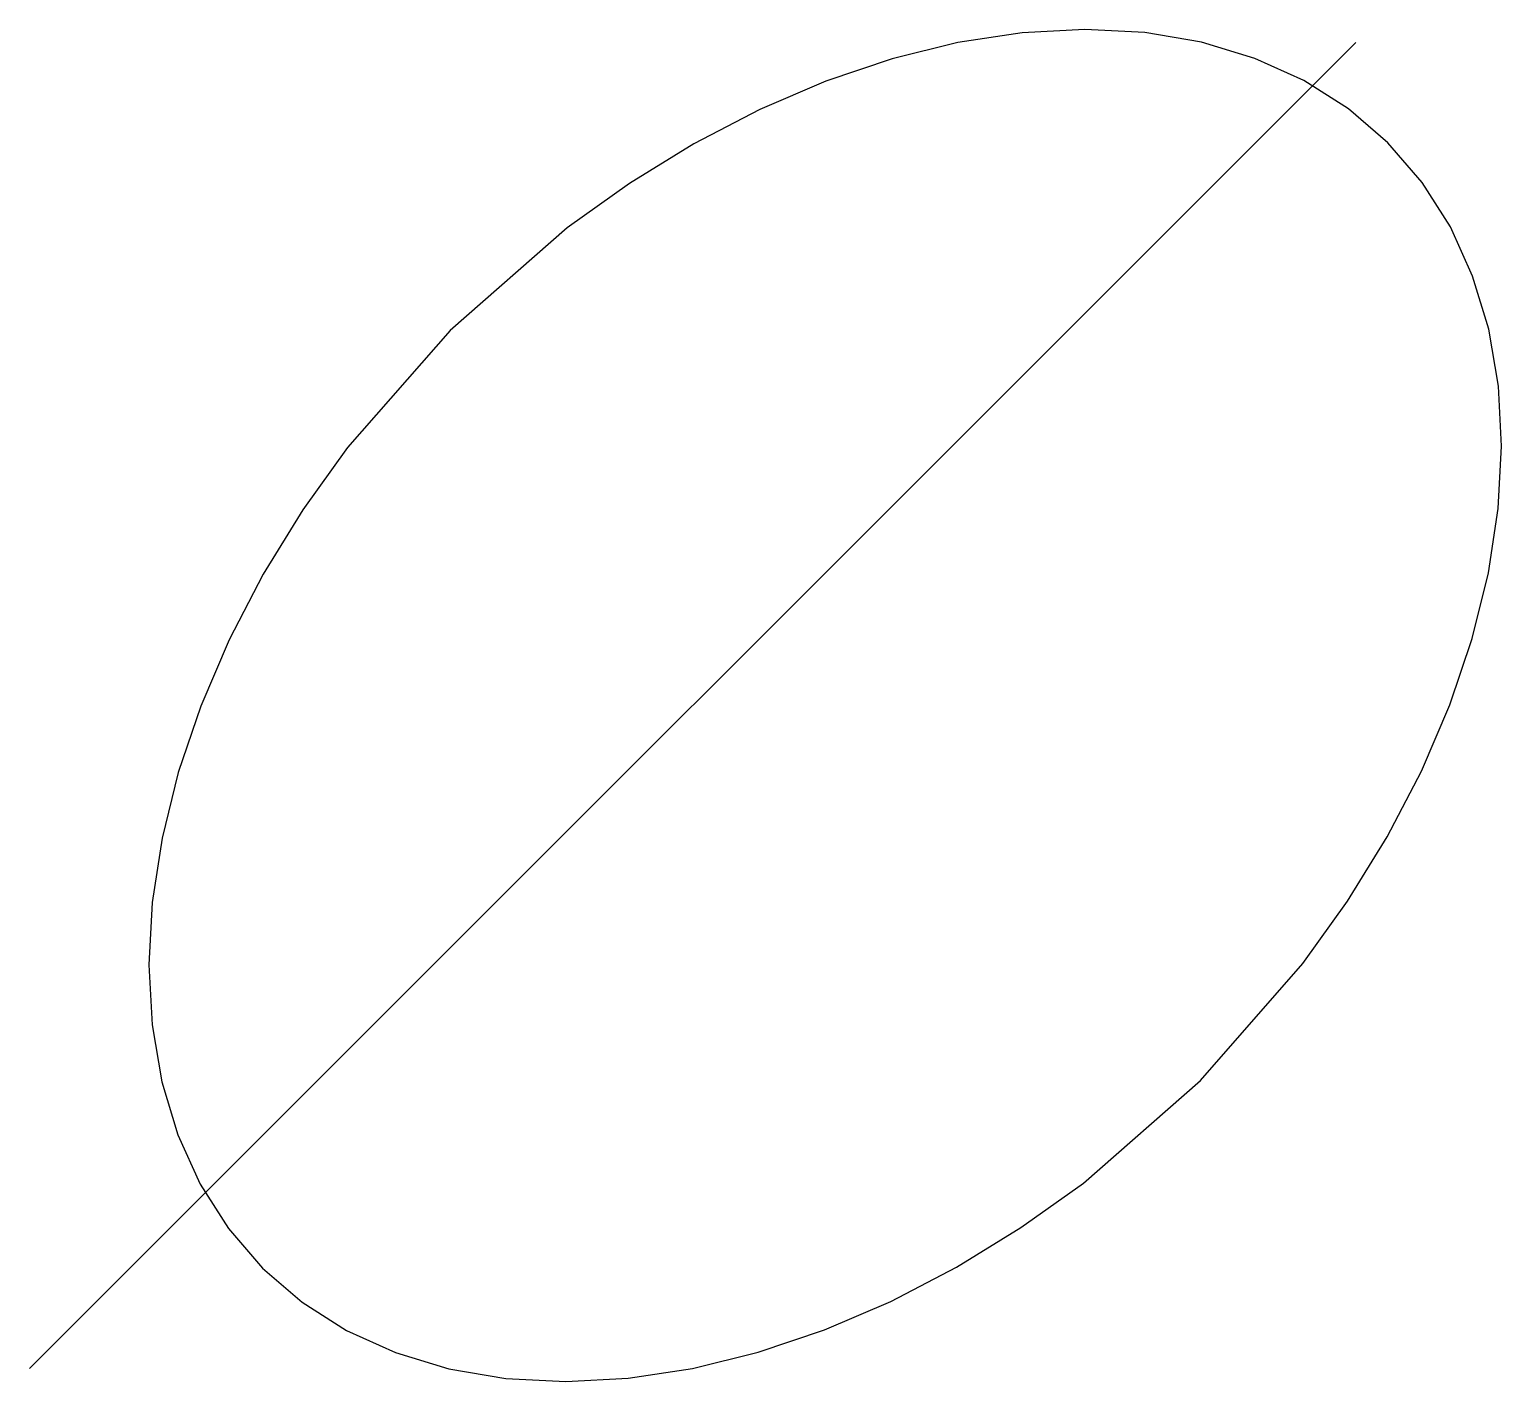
# Model space of a CAD drawing. Header units: metres. Extents: x 0 to 5.55, y -0.05 to 5.05.
import ezdxf

# ---------------------------------------------------------------- set-up
doc = ezdxf.new("R2010")
doc.units = ezdxf.units.M

msp = doc.modelspace()

# ---------------------------------------------------------------- linework, layer by layer
msp.add_line((0, 0), (5, 5))
msp.add_lwpolyline([(5.1213, 4.6213), (4.9725, 4.7497), (4.8047, 4.8565), (4.6195, 4.9405), (4.4186, 5.001), (4.2042, 5.0375), (3.9781, 5.0495), (3.7426, 5.037), (3.5, 5), (3.2525, 4.939), (3.0027, 4.8544), (2.7528, 4.7472), (2.5052, 4.6184), (2.2625, 4.4691), (2.0268, 4.3009), (1.5858, 3.9142), (1.1991, 3.4732), (1.0309, 3.2375), (0.8816, 2.9948), (0.7528, 2.7472), (0.6456, 2.4973), (0.561, 2.2475), (0.5, 2), (0.463, 1.7574), (0.4505, 1.5219), (0.4625, 1.2958), (0.499, 1.0814), (0.5595, 0.8805), (0.6435, 0.6953), (0.7503, 0.5275), (0.8787, 0.3787), (1.0275, 0.2503), (1.1953, 0.1435), (1.3805, 0.0595), (1.5814, -0.001), (1.7958, -0.0375), (2.0219, -0.0495), (2.2574, -0.037), (2.5, 0), (2.7475, 0.061), (2.9973, 0.1456), (3.2472, 0.2528), (3.4948, 0.3816), (3.7375, 0.5309), (3.9732, 0.6991), (4.4142, 1.0858), (4.8009, 1.5268), (4.9691, 1.7625), (5.1184, 2.0052), (5.2472, 2.2528), (5.3544, 2.5027), (5.439, 2.7525), (5.5, 3), (5.537, 3.2426), (5.5495, 3.4781), (5.5375, 3.7042), (5.501, 3.9186), (5.4405, 4.1195), (5.3565, 4.3047), (5.2497, 4.4725)], close=True)

doc.saveas('drawing.dxf')
